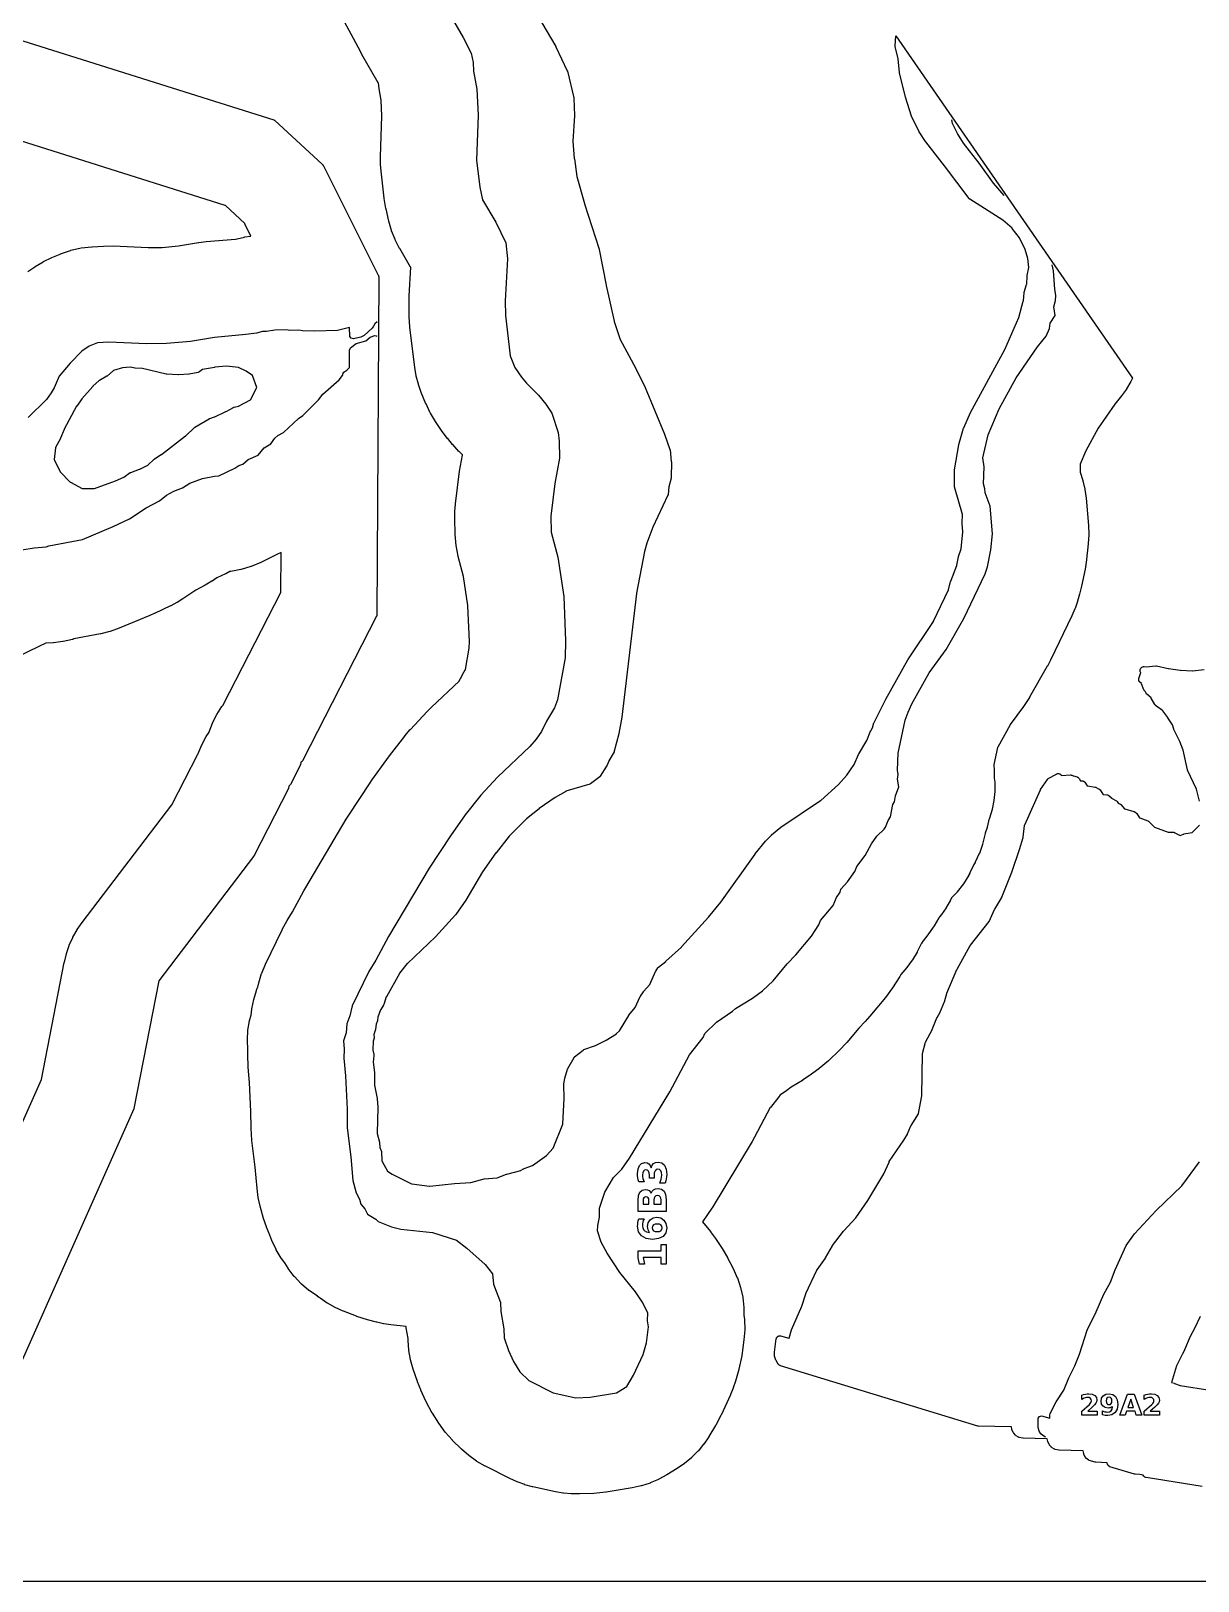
# Model space of a CAD drawing. Header units: millimetres. Extents: x 0 to 841, y 0 to 594.
# Drawn here: x 340.5 to 583.2, y 0 to 322.4 of the extents above; entities that cross this region are included whole.
import ezdxf

# ---------------------------------------------------------------- set-up
doc = ezdxf.new("R2010")
doc.units = ezdxf.units.MM
for name, color, linetype in [('CUT', 1, 'Continuous'), ('ENGRAVE', 5, 'Continuous'), ('SHEET_EDGE_DO_NOT_CUT', 8, 'Continuous')]:
    doc.layers.add(name, color=color, linetype=linetype)

msp = doc.modelspace()

# ---------------------------------------------------------------- linework, layer by layer
at = {"layer": 'CUT'}
for points in [[(435.71, 342.86), (449.68, 319.2), (449.7, 319.16), (452.07, 314.17), (452.09, 314.12), (452.11, 314.07), (453.43, 308.53), (453.43, 308.48), (453.44, 308.43), (453.57, 304.86), (453.57, 304.81), (453.24, 299.53), (453.24, 299.49), (453.52, 295.89), (453.53, 295.87), (454.06, 292.19), (454.07, 292.16), (455.64, 286.52), (455.64, 286.51), (458.66, 277.05), (458.68, 276.99), (460.12, 269.53), (460.12, 269.52), (461.81, 262.06), (461.82, 262.04), (462.96, 258.45), (462.96, 258.44), (462.97, 258.43), (466.32, 252.24), (466.33, 252.23), (468.26, 248.31), (468.27, 248.28), (472.29, 238.59), (472.3, 238.56), (473.41, 235.41), (473.42, 235.36), (473.43, 235.3), (473.7, 232.89), (473.71, 232.84), (473.69, 229.53), (473.69, 229.48), (473.68, 229.44), (473.67, 229.4), (473.2, 227.62), (473.2, 227.61), (473.2, 227.6), (473.04, 226.02), (473.03, 225.96), (473.02, 225.91), (473, 225.85), (469.88, 219.22), (469.87, 219.21), (468.62, 215.9), (468.61, 215.87), (468.15, 214.15), (468.15, 214.13), (466.48, 205.47), (466.48, 205.45), (463.39, 179.72), (463.39, 179.7), (462.8, 176.29), (462.79, 176.25), (461.84, 172.62), (461.83, 172.58), (461.81, 172.54), (461.79, 172.5), (460.71, 170.6), (460.7, 170.57), (460.3, 169.56), (460.28, 169.51), (460.25, 169.47), (458.92, 167.41), (458.89, 167.37), (458.86, 167.34), (458.83, 167.31), (458.8, 167.28), (456.92, 165.86), (456.88, 165.84), (456.84, 165.81), (456.8, 165.79), (456.76, 165.78), (451.77, 164.27), (451.75, 164.26), (451.74, 164.26), (449.57, 163.02), (449.55, 163.01), (446.21, 160.67), (446.19, 160.66), (443.55, 158.53), (443.53, 158.51), (439.96, 154.93), (439.94, 154.91), (437.24, 151.51), (437.23, 151.5), (434.46, 147.55), (434.45, 147.53), (430.96, 141.66), (430.94, 141.63), (428.88, 138.65), (428.84, 138.6), (424.68, 134.03), (424.65, 134.01), (418.81, 128.46), (418.79, 128.43), (417.15, 126.41), (417.14, 126.4), (417.14, 126.39), (414.43, 121.54), (414.43, 121.53), (414.42, 121.52), (413.88, 119.9), (413.86, 119.84), (413.83, 119.79), (413.25, 118.86), (413.25, 118.85), (413.24, 118.84), (412.64, 117.28), (412.64, 117.27), (412.64, 117.26), (412.6, 116.61), (412.6, 116.56), (412.59, 116.52), (412.57, 116.47), (412.55, 116.42), (412.28, 115.86), (412.28, 115.85), (412.28, 115.84), (412.19, 114.81), (412.18, 114.76), (412.17, 114.7), (411.82, 113.66), (411.82, 113.65), (411.82, 113.63), (411.88, 113.14), (411.88, 113.09), (411.88, 113.04), (411.87, 113), (411.86, 112.95), (411.69, 112.33), (411.68, 112.32), (411.68, 112.3), (411.6, 110.49), (411.6, 110.48), (411.6, 110.46), (411.84, 109.51), (411.85, 109.46), (411.85, 109.42), (411.85, 109.37), (411.85, 109.33), (411.68, 107.94), (411.68, 107.93), (411.68, 107.92), (411.94, 105.8), (411.95, 105.73), (411.95, 103.16), (411.95, 103.14), (411.95, 103.13), (412.54, 100.35), (412.55, 100.27), (412.67, 98.55), (412.67, 98.5), (412.55, 93.13), (412.55, 93.12), (412.55, 93.11), (412.98, 91.29), (412.99, 91.25), (412.99, 91.2), (413.05, 90.19), (413.05, 90.18), (413.05, 90.17), (413.39, 89.37), (413.41, 89.33), (413.42, 89.28), (413.43, 89.24), (413.44, 89.19), (413.48, 87.45), (413.48, 87.44), (413.48, 87.43), (414.68, 85.25), (414.69, 85.24), (414.7, 85.23), (415.63, 84.63), (415.65, 84.62), (419.69, 82.64), (419.71, 82.63), (419.72, 82.63), (423.43, 82.12), (423.44, 82.12), (423.45, 82.12), (428.58, 82.71), (428.61, 82.71), (432, 82.91), (432.01, 82.92), (432.02, 82.92), (434.75, 83.66), (434.8, 83.67), (434.85, 83.67), (437.42, 83.86), (437.43, 83.86), (437.45, 83.87), (439.41, 84.63), (439.46, 84.65), (442.42, 85.42), (442.43, 85.42), (442.44, 85.43), (442.97, 85.74), (443.01, 85.76), (443.06, 85.78), (444.81, 86.4), (444.82, 86.4), (444.83, 86.41), (447.72, 88.49), (447.73, 88.5), (447.74, 88.51), (449.14, 90.03), (449.14, 90.04), (449.15, 90.05), (451.13, 95.05), (451.14, 95.07), (451.14, 95.08), (451.41, 100.38), (451.41, 100.4), (451.33, 103.29), (451.33, 103.34), (451.33, 103.39), (451.53, 104.55), (451.55, 104.62), (452.13, 106.49), (452.15, 106.54), (452.17, 106.58), (453.46, 108.89), (453.48, 108.93), (453.51, 108.97), (453.55, 109.01), (453.58, 109.04), (455.37, 110.46), (455.41, 110.49), (455.46, 110.51), (455.51, 110.53), (457.91, 111.41), (457.93, 111.42), (460.15, 112.49), (460.17, 112.5), (462.27, 113.85), (462.28, 113.86), (462.29, 113.87), (462.91, 114.46), (462.92, 114.47), (462.92, 114.47), (464.85, 117.64), (464.89, 117.69), (466.18, 119.27), (466.18, 119.27), (466.19, 119.28), (467.23, 121.57), (467.25, 121.6), (467.27, 121.63), (467.89, 122.57), (467.93, 122.62), (469.21, 124.1), (469.22, 124.11), (469.22, 124.12), (470.42, 126.78), (470.44, 126.81), (470.46, 126.85), (470.92, 127.55), (470.95, 127.6), (470.98, 127.64), (471.02, 127.67), (472.56, 128.9), (472.58, 128.91), (475.8, 131.87), (475.82, 131.89), (481.44, 138.06), (481.45, 138.07), (483.99, 141.19), (484, 141.2), (491.11, 151.22), (491.13, 151.25), (493.27, 153.87), (493.3, 153.9), (494.52, 155.18), (494.56, 155.22), (496.45, 156.79), (496.49, 156.82), (504.75, 162.36), (504.78, 162.38), (508.46, 165.71), (508.48, 165.72), (510.21, 167.62), (510.22, 167.62), (510.22, 167.63), (511.7, 169.86), (511.7, 169.87), (511.71, 169.88), (512.63, 171.91), (512.66, 171.95), (514.35, 174.82), (514.35, 174.83), (514.35, 174.84), (515.12, 176.78), (515.14, 176.82), (515.17, 176.87), (515.55, 177.47), (515.56, 177.48), (515.56, 177.49), (515.85, 178.52), (515.87, 178.56), (515.89, 178.61), (518.3, 183.44), (518.31, 183.47), (522.9, 191.59), (522.92, 191.62), (528.22, 199.61), (528.24, 199.64), (531.37, 206.18), (531.37, 206.19), (531.37, 206.2), (531.8, 207.95), (531.82, 208.01), (533.1, 211.27), (533.11, 211.28), (533.11, 211.29), (533.45, 213.04), (533.46, 213.1), (533.99, 214.7), (534, 214.71), (534, 214.73), (534.36, 218.23), (534.36, 218.24), (534.36, 218.25), (534.19, 219.98), (534.19, 220.05), (534.26, 221.84), (534.26, 221.85), (534.26, 221.87), (532.59, 227.58), (532.58, 227.63), (532.58, 227.67), (532.57, 227.72), (532.62, 231.1), (532.63, 231.14), (532.63, 231.18), (533.5, 236.38), (533.51, 236.44), (534.5, 239.8), (534.52, 239.86), (535.92, 243.06), (535.94, 243.1), (543.09, 256.15), (543.1, 256.17), (546, 262.82), (546, 262.82), (546, 262.83), (546.91, 266.26), (546.92, 266.27), (546.92, 266.28), (547.09, 267.98), (547.1, 268.03), (547.11, 268.08), (547.61, 269.72), (547.61, 269.73), (547.62, 269.74), (547.69, 271.47), (547.69, 271.51), (547.7, 271.56), (548.08, 273.25), (548.08, 273.26), (548.08, 273.27), (547.83, 275.09), (547.83, 275.12), (547.33, 276.96), (547.33, 276.97), (547.33, 276.98), (546.1, 279.4), (546.09, 279.41), (546.09, 279.42), (544.6, 281.38), (544.6, 281.39), (544.59, 281.4), (542.64, 283.09), (542.63, 283.1), (542.63, 283.11), (535.76, 287.45), (535.72, 287.47), (535.68, 287.5), (535.65, 287.54), (535.62, 287.57), (530.54, 294.41), (530.54, 294.41), (526.61, 299.39), (526.58, 299.43), (525.25, 301.49), (525.22, 301.54), (523.69, 304.67), (523.67, 304.7), (523.66, 304.74), (522.43, 308.65), (522.43, 308.68), (521.17, 313.75), (521.16, 313.82), (520.88, 316.67), (520.87, 316.7), (520.26, 319.17), (520.25, 319.22), (520.25, 319.27), (520.25, 319.32), (520.37, 321.45), (569.62, 250.2), (569.3, 249.53), (569.28, 249.49), (568.39, 248), (568.37, 247.96), (567.35, 246.55), (567.33, 246.53), (565.97, 244.8), (565.96, 244.79), (562.5, 239.81), (562.49, 239.79), (559.93, 235.09), (559.92, 235.07), (558.74, 232.33), (558.73, 232.32), (558.73, 232.3), (558.75, 231.24), (558.75, 231.22), (558.73, 230.66), (558.73, 230.65), (558.73, 230.64), (559.3, 228.92), (559.31, 228.87), (559.71, 227.12), (559.72, 227.08), (559.96, 225.28), (559.96, 225.26), (560.45, 219.56), (560.45, 219.54), (560.52, 217.69), (560.52, 217.64), (560.42, 215.8), (560.42, 215.77), (560.08, 212.49), (560.08, 212.46), (559.77, 210.51), (559.77, 210.48), (559.05, 206.96), (559.04, 206.94), (558.63, 205.31), (558.62, 205.28), (558.18, 203.8), (558.18, 203.78), (557.67, 202.29), (557.65, 202.25), (557.03, 200.81), (557.02, 200.79), (552.57, 191.55), (552.56, 191.54), (551.92, 190.31), (551.91, 190.29), (548.22, 183.83), (548.2, 183.81), (546.98, 181.93), (546.97, 181.91), (544.2, 178.14), (544.19, 178.11), (541.61, 173.46), (541.6, 173.45), (541.57, 173.38), (541.56, 173.37), (541.56, 173.36), (540.8, 169.84), (540.8, 169.83), (540.8, 169.82), (540.79, 169.63), (540.79, 169.6), (540.87, 168.87), (540.87, 168.82), (540.88, 167.05), (540.88, 167.03), (540.96, 166.18), (540.97, 166.14), (540.96, 164.28), (540.96, 164.24), (540.78, 162.39), (540.78, 162.35), (540.43, 160.53), (540.42, 160.48), (539.89, 158.69), (539.88, 158.67), (539.69, 158.12), (539.68, 158.09), (539.4, 156.82), (539.38, 156.77), (538.98, 155.54), (538.97, 155.51), (538.92, 155.23), (538.91, 155.21), (538.45, 153.27), (538.43, 153.22), (537.78, 151.36), (537.76, 151.31), (536.92, 149.53), (536.89, 149.48), (536.65, 149.08), (536.64, 149.06), (535.82, 147.29), (535.8, 147.27), (535.59, 146.87), (535.57, 146.84), (534.47, 145.05), (534.44, 145), (533.17, 143.35), (533.13, 143.31), (532.09, 142.23), (532.09, 142.22), (532.08, 142.21), (531.72, 141.53), (531.71, 141.51), (530.87, 140.07), (530.84, 140.03), (529.88, 138.67), (529.87, 138.65), (529.46, 138.13), (529.45, 138.12), (529.45, 138.11), (529.38, 137.97), (529.36, 137.93), (528.35, 136.3), (528.34, 136.28), (526.87, 134.14), (526.85, 134.11), (525.81, 132.79), (525.81, 132.78), (525.8, 132.77), (525.71, 132.57), (525.7, 132.55), (524.87, 130.85), (524.84, 130.8), (523.85, 129.2), (523.82, 129.16), (522.68, 127.65), (522.66, 127.63), (521.45, 126.19), (521.44, 126.18), (521.44, 126.17), (521.22, 125.78), (521.21, 125.75), (519.7, 123.39), (519.68, 123.37), (518.24, 121.38), (518.22, 121.36), (515.01, 117.49), (515, 117.47), (514.02, 116.37), (514.01, 116.36), (512.7, 115), (512.69, 114.99), (510.18, 112), (510.16, 111.98), (508.63, 110.35), (508.61, 110.33), (506.43, 108.26), (506.4, 108.23), (504.43, 106.59), (504.41, 106.57), (502.37, 105.09), (502.36, 105.08), (500.98, 104.16), (500.96, 104.15), (498.62, 102.73), (498.6, 102.71), (497.72, 102.02), (497.69, 102), (496.28, 101.03), (496.27, 101.02), (496.27, 101.02), (496.07, 100.74), (496.06, 100.72), (494.3, 98.49), (494.3, 98.48), (494.29, 98.47), (491.02, 92.35), (491.01, 92.34), (490.51, 91.46), (490.51, 91.45), (482.17, 77.61), (482.15, 77.59), (481.26, 76.24), (481.25, 76.23), (480.18, 74.74), (480.17, 74.73), (480.18, 74.72), (481.84, 72.67), (481.85, 72.65), (482.87, 71.26), (482.88, 71.25), (484.25, 69.19), (484.27, 69.17), (485.39, 67.27), (485.4, 67.25), (486.56, 65.02), (486.57, 64.99), (487.43, 63.1), (487.45, 63.05), (488.1, 61.08), (488.12, 61.03), (488.55, 59.01), (488.56, 58.96), (488.78, 56.9), (488.79, 56.85), (488.79, 55.35), (488.79, 55.32), (488.91, 54.41), (488.91, 54.36), (488.96, 52.3), (488.96, 52.25), (488.79, 50.18), (488.79, 50.16), (488.35, 46.89), (488.34, 46.85), (487.76, 44.05), (487.75, 44.02), (487.05, 41.6), (487.05, 41.58), (486.59, 40.18), (486.58, 40.14), (486.01, 38.78), (486.01, 38.76), (484.04, 34.47), (484.03, 34.45), (482.93, 32.39), (482.92, 32.36), (481.5, 30.03), (481.49, 30.01), (480.45, 28.48), (480.42, 28.44), (479.25, 27.02), (479.22, 26.98), (477.92, 25.68), (477.89, 25.65), (476.47, 24.47), (476.43, 24.45), (474.91, 23.4), (474.89, 23.39), (472.77, 22.09), (472.75, 22.08), (471.09, 21.16), (471.05, 21.14), (469.31, 20.4), (469.27, 20.38), (467.47, 19.81), (467.42, 19.79), (465.57, 19.39), (465.54, 19.39), (460.14, 18.49), (460.11, 18.49), (457.59, 18.23), (457.56, 18.23), (454.6, 18.13), (454.58, 18.13), (452.93, 18.13), (452.89, 18.14), (451.27, 18.28), (451.22, 18.29), (449.61, 18.57), (449.59, 18.57), (444.87, 19.6), (444.85, 19.61), (443.24, 20.03), (443.2, 20.04), (441.65, 20.6), (441.61, 20.61), (440.1, 21.3), (440.08, 21.31), (435.03, 23.87), (435, 23.88), (433.26, 24.88), (433.21, 24.91), (431.59, 26.08), (431.55, 26.11), (430.04, 27.45), (430.02, 27.47), (428.21, 29.25), (428.19, 29.27), (426.68, 30.93), (426.65, 30.97), (425.34, 32.8), (425.32, 32.82), (424, 34.91), (423.98, 34.94), (422.65, 37.41), (422.64, 37.44), (421.61, 39.72), (421.6, 39.74), (420.93, 41.45), (420.92, 41.47), (420.03, 44.08), (420.02, 44.1), (419.47, 46), (419.46, 46.05), (419.11, 47.98), (419.11, 48.03), (418.95, 50), (418.95, 50.03), (418.94, 50.45), (418.93, 50.48), (418.56, 52.69), (418.55, 52.72), (418.53, 52.95), (418.53, 52.96), (418.52, 52.97), (415.34, 53.3), (415.33, 53.3), (413.88, 53.51), (413.85, 53.52), (412.43, 53.83), (412.41, 53.84), (410.52, 54.33), (410.49, 54.33), (408.28, 55.05), (408.25, 55.06), (405.49, 56.14), (405.47, 56.15), (403.8, 56.89), (403.76, 56.91), (402.17, 57.8), (402.14, 57.82), (400.64, 58.85), (400.61, 58.88), (400.48, 58.99), (400.47, 58.99), (400.46, 59), (400.11, 59.21), (400.09, 59.23), (398.37, 60.41), (398.33, 60.44), (396.76, 61.78), (396.72, 61.82), (395.3, 63.32), (395.26, 63.37), (394.01, 65.01), (393.98, 65.06), (393.3, 66.18), (393.28, 66.2), (392.6, 67.11), (392.57, 67.15), (391.51, 68.9), (391.49, 68.95), (390.62, 70.8), (390.6, 70.84), (390.22, 71.94), (390.21, 71.95), (389.49, 73.62), (389.47, 73.66), (388.9, 75.41), (388.89, 75.44), (388.2, 77.97), (388.19, 77.99), (387.79, 79.77), (387.78, 79.81), (387.55, 81.62), (387.54, 81.64), (387.17, 86.11), (387.17, 86.12), (386.45, 91.64), (386.44, 91.67), (386.28, 94.21), (386.28, 94.24), (386.27, 97.68), (386.27, 97.69), (385.98, 103.68), (385.98, 103.7), (385.69, 106.88), (385.69, 106.92), (385.62, 109.61), (385.62, 109.65), (385.64, 110.13), (385.64, 110.16), (385.61, 110.53), (385.61, 110.55), (385.53, 112.52), (385.53, 112.58), (385.65, 114.53), (385.65, 114.58), (385.97, 116.52), (385.98, 116.57), (386.28, 117.7), (386.29, 117.71), (386.29, 117.72), (386.42, 118.97), (386.43, 119.02), (386.83, 120.94), (386.84, 120.99), (387.44, 122.87), (387.45, 122.89), (387.66, 123.47), (387.67, 123.5), (387.9, 124.41), (387.9, 124.44), (388.49, 126.39), (388.51, 126.44), (389.3, 128.33), (389.31, 128.35), (392.74, 135.47), (392.76, 135.5), (393.79, 137.38), (393.81, 137.4), (394.92, 139.18), (394.93, 139.2), (397.27, 143.55), (397.28, 143.56), (397.68, 144.28), (397.69, 144.29), (406.1, 158.46), (406.1, 158.47), (406.62, 159.29), (406.62, 159.3), (411.08, 166.04), (411.09, 166.05), (411.44, 166.56), (411.44, 166.57), (414.52, 170.91), (414.52, 170.92), (415.05, 171.62), (415.05, 171.63), (418.27, 175.76), (418.28, 175.78), (419.41, 177.12), (419.43, 177.13), (422.9, 180.86), (422.91, 180.88), (423.82, 181.79), (423.83, 181.8), (429.57, 187.21), (429.58, 187.22), (429.59, 187.23), (429.82, 187.71), (429.83, 187.73), (430.54, 189.04), (430.55, 189.06), (430.85, 189.56), (430.86, 189.57), (430.86, 189.58), (431.67, 194.07), (431.67, 194.08), (431.67, 194.09), (431.71, 195.4), (431.71, 195.42), (431.39, 202.88), (431.39, 202.91), (430.47, 208.95), (430.47, 208.97), (429.38, 213.14), (429.37, 213.17), (428.93, 215.38), (428.92, 215.43), (428.73, 217.68), (428.73, 217.71), (428.65, 221.02), (428.65, 221.04), (428.67, 222.52), (428.67, 222.56), (428.8, 224.04), (428.8, 224.06), (429.66, 230.84), (429.66, 230.85), (429.84, 231.98), (429.84, 231.99), (430.26, 234.23), (430.26, 234.25), (430.25, 234.26), (429.54, 234.96), (429.52, 234.98), (428.23, 236.39), (428.21, 236.41), (427.19, 237.64), (427.17, 237.66), (426.07, 239.12), (426.06, 239.14), (424.67, 241.17), (424.66, 241.19), (423.58, 242.95), (423.56, 243), (422.68, 244.86), (422.67, 244.89), (421.7, 247.23), (421.7, 247.25), (421.1, 248.91), (421.09, 248.95), (420.65, 250.64), (420.64, 250.68), (420.35, 252.42), (420.35, 252.44), (419.33, 260.85), (419.32, 260.87), (419.18, 262.98), (419.18, 263.01), (419.14, 265.99), (419.14, 266), (419.17, 267.34), (419.17, 267.36), (419.49, 273.3), (419.49, 273.31), (419.48, 273.32), (417.21, 277.19), (417.19, 277.21), (416.27, 278.99), (416.25, 279.04), (415.52, 280.89), (415.5, 280.93), (414.95, 282.86), (414.95, 282.89), (414.36, 285.46), (414.35, 285.49), (413.99, 287.61), (413.98, 287.64), (413.33, 293.26), (413.33, 293.28), (413.21, 294.76), (413.21, 294.79), (413.21, 296.27), (413.21, 296.29), (413.5, 304.77), (413.5, 304.79), (413.35, 308), (413.35, 308.03), (412.91, 310.4), (412.91, 310.43), (412.76, 311.65), (412.76, 311.67), (412.75, 311.68), (409.36, 317.55), (409.36, 317.56), (409.04, 318.14), (409.03, 318.15), (404.75, 326.17)], [(333.7, 321.97), (390.99, 303.98), (391.03, 303.97), (391.07, 303.95), (391.11, 303.92), (391.14, 303.9), (391.18, 303.87), (401.15, 294.64), (401.18, 294.61), (401.21, 294.57), (401.24, 294.54), (401.26, 294.5), (412.74, 271.63), (412.76, 271.59), (412.77, 271.54), (412.82, 271.39), (412.83, 271.34), (412.84, 271.29), (412.84, 271.25), (412.46, 200.92), (412.46, 200.87), (412.46, 200.82), (412.44, 200.78), (412.43, 200.73), (412.41, 200.69), (397.06, 170.72), (397.03, 170.67), (397, 170.63), (396.91, 170.51), (396.87, 170.48), (396.84, 170.44), (396.8, 170.42), (396.77, 170.39), (396.63, 170.31), (396.62, 170.31), (396.62, 170.3), (396.54, 169.78), (396.53, 169.72), (396.52, 169.67), (396.49, 169.62), (394.46, 165.67), (394.44, 165.63), (394.41, 165.59), (394.38, 165.55), (394.16, 165.31), (394.15, 165.3), (394.15, 165.29), (394.08, 164.96), (394.07, 164.92), (394.05, 164.87), (394.04, 164.83), (386.83, 150.8), (386.81, 150.76), (386.78, 150.72), (367.08, 124.88), (367.08, 124.87), (367.07, 124.86), (361.9, 98.32), (361.89, 98.26), (361.87, 98.21), (324.74, 14.71)], [(339.89, 272.42), (341.34, 273.4), (341.36, 273.42), (343.03, 274.43), (343.08, 274.46), (344.84, 275.3), (344.86, 275.31), (346.6, 276.04), (346.63, 276.05), (348.72, 276.79), (348.78, 276.81), (350.93, 277.31), (350.98, 277.32), (353.19, 277.57), (353.22, 277.57), (355.58, 277.71), (355.6, 277.71), (357.6, 277.72), (357.62, 277.72), (364.87, 277.4), (364.89, 277.4), (367.76, 277.43), (367.78, 277.43), (371.2, 277.72), (371.22, 277.72), (375.38, 278.42), (375.4, 278.43), (376.93, 278.62), (376.95, 278.62), (383.02, 279.16), (383.03, 279.16), (383.34, 279.2), (383.37, 279.21), (384.9, 279.58), (384.95, 279.59), (386.26, 279.78), (386.27, 279.78), (386.27, 279.79), (384.99, 282.34), (384.98, 282.35), (384.97, 282.36), (380.94, 286.13), (380.93, 286.13), (380.92, 286.14), (327.7, 302.9)], [(306.46, 22.83), (342.69, 104.3), (342.7, 104.31), (342.7, 104.33), (347.44, 128.69), (347.45, 128.71), (347.87, 130.46), (347.89, 130.5), (348.47, 132.19), (348.48, 132.24), (349.21, 133.87), (349.24, 133.91), (350.11, 135.47), (350.14, 135.51), (351.16, 136.99), (351.18, 137.01), (369.82, 161.47), (369.83, 161.47), (369.83, 161.48), (375.23, 171.99), (375.23, 172), (375.24, 172.01), (375.26, 172.1), (375.28, 172.15), (376.02, 173.92), (376.04, 173.96), (376.95, 175.65), (376.97, 175.69), (377.55, 176.55), (377.55, 176.56), (377.56, 176.58), (377.56, 176.6), (377.58, 176.65), (378.28, 178.46), (378.3, 178.5), (379.18, 180.24), (379.2, 180.28), (380.24, 181.92), (380.27, 181.96), (380.48, 182.22), (380.48, 182.23), (380.49, 182.24), (392.49, 205.62), (392.5, 205.63), (392.5, 205.65), (392.54, 213.97), (392.54, 213.98), (392.53, 213.97), (391.68, 213.52), (391.67, 213.51), (388.34, 211.89), (388.31, 211.88), (386.32, 211.05), (386.27, 211.03), (384.21, 210.42), (384.16, 210.41), (382.05, 210.03), (381.99, 210.02), (381.9, 210.01), (381.89, 210.01), (381.88, 210.01), (381.02, 209.52), (380.97, 209.49), (379.17, 208.71), (379.16, 208.71), (379.15, 208.7), (378.19, 208.02), (378.16, 207.99), (376.75, 207.15), (376.73, 207.14), (374.8, 206.1), (374.78, 206.09), (372.13, 204.32), (372.12, 204.31), (370.89, 203.55), (370.85, 203.53), (369.57, 202.86), (369.56, 202.86), (366.17, 201.25), (366.16, 201.25), (365.26, 200.85), (365.25, 200.85), (358.87, 198.21), (358.84, 198.2), (356.98, 197.53), (356.93, 197.52), (355.02, 197.05), (354.99, 197.04), (349.4, 195.96), (349.37, 195.95), (349.19, 195.89), (349.14, 195.88), (347.2, 195.43), (347.15, 195.42), (345.17, 195.18), (345.14, 195.17), (343.62, 195.06), (343.61, 195.06), (343.6, 195.06), (342.16, 194.41), (342.15, 194.41), (332.4, 189.71)], [(583.59, 162.24), (582.94, 164.69), (582.94, 164.71), (582.93, 164.72), (581.08, 168.65), (581.06, 168.71), (581.04, 168.76), (580.17, 172.8), (580.16, 172.84), (579.5, 174.61), (579.49, 174.63), (578.23, 177.1), (578.21, 177.14), (578.19, 177.18), (577.93, 178.07), (577.93, 178.08), (577.92, 178.09), (576.96, 179.59), (576.95, 179.6), (575.91, 181.04), (575.9, 181.05), (575.89, 181.06), (574.44, 182.15), (574.4, 182.19), (574.36, 182.23), (574.33, 182.27), (574.3, 182.31), (573.54, 183.67), (573.53, 183.68), (573.52, 183.69), (572.59, 184.48), (572.56, 184.51), (572.52, 184.55), (572.49, 184.59), (572.47, 184.63), (572.45, 184.67), (572.33, 184.96), (572.32, 184.98), (572.32, 184.99), (572.08, 185.26), (572.05, 185.29), (572.03, 185.33), (572, 185.37), (571.99, 185.41), (571.52, 186.66), (571.51, 186.67), (571.51, 186.67), (571.11, 187.04), (571.08, 187.07), (571.04, 187.11), (571.02, 187.15), (570.99, 187.2), (570.98, 187.25), (570.96, 187.29), (570.95, 187.34), (570.93, 187.55), (570.92, 187.6), (570.93, 187.65), (570.93, 187.71), (570.95, 187.76), (571.33, 188.98), (571.33, 188.99), (571.33, 189), (571.25, 189.16), (571.23, 189.2), (571.22, 189.25), (571.21, 189.29), (571.21, 189.34), (571.2, 189.38), (571.21, 189.5), (571.21, 189.54), (571.22, 189.59), (571.23, 189.63), (571.24, 189.68), (571.26, 189.72), (571.29, 189.76), (571.37, 189.89), (571.4, 189.93), (571.43, 189.97), (571.47, 190), (571.5, 190.03), (571.54, 190.05), (571.58, 190.08), (571.78, 190.17), (571.83, 190.19), (571.87, 190.2), (571.92, 190.21), (571.97, 190.21), (572.02, 190.21), (572.07, 190.21), (572.48, 190.15), (572.49, 190.15), (572.5, 190.15), (574.46, 190.41), (574.51, 190.41), (574.55, 190.41), (574.6, 190.41), (574.64, 190.4), (577.06, 189.85), (577.08, 189.85), (579.56, 189.49), (579.58, 189.48), (582.04, 189.31), (582.05, 189.31), (582.07, 189.32), (584.53, 189.6)], [(584.12, 19.68), (572.49, 21.52), (572.45, 21.53), (572.41, 21.55), (572.37, 21.56), (572.2, 21.63), (572.15, 21.66), (572.11, 21.68), (572.07, 21.72), (572.03, 21.75), (572, 21.79), (571.85, 21.99), (571.85, 22), (571.83, 22), (571.17, 22.15), (571.16, 22.15), (571.15, 22.15), (570.17, 22.19), (570.13, 22.19), (570.09, 22.2), (570.04, 22.21), (564.93, 23.78), (564.88, 23.8), (564.84, 23.82), (564.79, 23.85), (564.75, 23.88), (564.61, 24), (564.57, 24.03), (564.54, 24.07), (564.51, 24.12), (564.48, 24.16), (564.46, 24.21), (564.45, 24.26), (564.37, 24.59), (564.36, 24.6), (564.35, 24.6), (562, 24.7), (561.96, 24.7), (561.92, 24.71), (561.88, 24.72), (560.61, 25.1), (560.57, 25.12), (560.53, 25.14), (560.49, 25.16), (560.45, 25.18), (560.15, 25.41), (560.12, 25.44), (560.09, 25.47), (560.06, 25.5), (559.8, 25.83), (559.77, 25.88), (559.74, 25.93), (559.52, 26.4), (559.5, 26.44), (559.49, 26.48), (559.48, 26.53), (559.39, 27.07), (559.38, 27.08), (559.37, 27.09), (554.38, 27.21), (554.33, 27.21), (554.28, 27.22), (553.53, 27.38), (553.47, 27.4), (553.42, 27.42), (553.37, 27.44), (552.89, 27.73), (552.85, 27.76), (552.81, 27.79), (552.78, 27.83), (552.39, 28.25), (552.36, 28.29), (552.33, 28.33), (552.31, 28.37), (552.06, 28.89), (552.04, 28.93), (552.02, 28.98), (552.01, 29.02), (551.91, 29.59), (551.91, 29.6), (551.9, 29.6), (546.91, 29.71), (546.86, 29.71), (546.81, 29.72), (546.05, 29.88), (546, 29.89), (545.95, 29.91), (545.9, 29.94), (545.41, 30.23), (545.37, 30.26), (545.33, 30.29), (545.3, 30.32), (544.91, 30.75), (544.88, 30.79), (544.85, 30.83), (544.83, 30.87), (544.57, 31.39), (544.56, 31.43), (544.54, 31.48), (544.53, 31.52), (544.43, 32.08), (544.43, 32.09), (544.42, 32.09), (537.59, 32.18), (537.54, 32.18), (537.49, 32.19), (537.45, 32.2), (496.38, 44.79), (496.33, 44.8), (496.29, 44.82), (496.25, 44.85), (496.21, 44.87), (496.05, 45), (496.02, 45.03), (495.99, 45.06), (495.96, 45.1), (495.93, 45.13), (495.49, 45.86), (495.47, 45.91), (495.45, 45.95), (495.16, 46.77), (495.14, 46.82), (495.13, 46.88), (495.13, 46.93), (495.13, 47.51), (495.13, 47.54), (495.13, 47.58), (495.54, 50.4), (495.55, 50.45), (495.57, 50.5), (495.59, 50.54), (495.61, 50.59), (495.64, 50.63), (495.77, 50.8), (495.8, 50.84), (495.84, 50.88), (495.88, 50.91), (495.93, 50.94), (495.97, 50.96), (496.02, 50.98), (496.14, 51.01), (496.19, 51.02), (496.23, 51.03), (496.28, 51.03), (496.33, 51.03), (496.38, 51.03), (496.42, 51.01), (498.16, 50.51), (498.17, 50.51), (498.18, 50.52), (498.18, 50.52), (498.71, 52.22), (498.73, 52.27), (500.84, 57.18), (500.85, 57.2), (501.65, 59.72), (501.67, 59.78), (503.98, 64.66), (504, 64.7), (504.02, 64.74), (505.76, 67.18), (505.77, 67.2), (507.2, 69.72), (507.24, 69.77), (509.52, 72.78), (509.55, 72.82), (512.06, 75.54), (512.08, 75.57), (514.54, 79.13), (514.55, 79.14), (517.88, 84.67), (517.9, 84.7), (519, 87.16), (519.02, 87.2), (519.04, 87.24), (522.06, 91.7), (522.06, 91.71), (522.81, 92.97), (522.83, 93), (523.52, 94.67), (523.54, 94.7), (523.56, 94.74), (525.11, 97.2), (525.11, 97.21), (525.12, 97.22), (525.79, 100.94), (525.79, 100.95), (525.79, 100.96), (525.96, 109.65), (525.96, 109.7), (525.97, 109.76), (526.59, 112.12), (526.61, 112.17), (526.63, 112.23), (527.96, 114.67), (527.98, 114.7), (528.92, 117.16), (528.95, 117.2), (528.97, 117.25), (529.56, 118.16), (529.56, 118.17), (529.57, 118.18), (530.58, 120.71), (530.59, 120.73), (530.99, 122.22), (531.01, 122.29), (533.12, 127.22), (533.14, 127.26), (535.88, 132.17), (535.9, 132.2), (535.92, 132.24), (539.79, 137.2), (539.8, 137.21), (539.81, 137.22), (540.95, 139.72), (540.98, 139.76), (542.43, 142.2), (542.44, 142.21), (542.44, 142.22), (544.55, 147.44), (544.55, 147.45), (546.12, 152.2), (546.12, 152.2), (546.85, 154.7), (546.86, 154.71), (546.86, 154.72), (547.16, 157.17), (547.17, 157.21), (547.18, 157.26), (547.2, 157.31), (550.48, 164.61), (550.5, 164.64), (550.52, 164.68), (551.93, 166.76), (551.96, 166.79), (551.99, 166.83), (552.02, 166.86), (552.06, 166.89), (552.1, 166.91), (553.79, 167.87), (553.84, 167.9), (553.89, 167.92), (554, 167.95), (554.05, 167.96), (554.1, 167.97), (554.15, 167.97), (554.2, 167.97), (554.25, 167.96), (554.4, 167.93), (554.45, 167.91), (554.5, 167.89), (554.55, 167.87), (554.59, 167.84), (554.63, 167.81), (554.67, 167.77), (554.87, 167.54), (554.88, 167.53), (554.89, 167.53), (556.72, 167.68), (556.77, 167.68), (556.83, 167.67), (556.88, 167.66), (556.93, 167.65), (556.98, 167.63), (557.3, 167.47), (557.31, 167.47), (557.33, 167.46), (558.1, 167.26), (558.15, 167.24), (558.2, 167.22), (558.25, 167.19), (558.29, 167.16), (558.42, 167.05), (558.46, 167.02), (558.5, 166.97), (558.53, 166.93), (558.81, 166.48), (558.81, 166.47), (558.83, 166.47), (559.19, 166.45), (559.24, 166.44), (559.3, 166.43), (559.34, 166.42), (559.39, 166.4), (559.51, 166.34), (559.55, 166.32), (559.6, 166.29), (559.63, 166.25), (559.67, 166.21), (559.7, 166.17), (560.23, 165.4), (560.24, 165.39), (560.25, 165.39), (561.89, 165.15), (561.93, 165.15), (561.98, 165.13), (562.02, 165.12), (562.06, 165.1), (562.58, 164.82), (562.63, 164.79), (562.67, 164.76), (562.78, 164.66), (562.81, 164.63), (562.84, 164.6), (562.87, 164.56), (563.48, 163.65), (563.49, 163.64), (563.5, 163.64), (564.31, 163.55), (564.35, 163.54), (564.39, 163.53), (564.44, 163.52), (564.55, 163.47), (564.59, 163.45), (564.62, 163.43), (564.66, 163.41), (564.69, 163.38), (565.23, 162.9), (565.24, 162.89), (565.25, 162.88), (566.27, 162.29), (566.31, 162.27), (566.35, 162.24), (566.38, 162.21), (566.41, 162.17), (566.44, 162.13), (566.65, 161.81), (566.65, 161.81), (566.66, 161.8), (567.06, 161.63), (567.11, 161.61), (567.15, 161.58), (567.19, 161.54), (567.23, 161.5), (567.99, 160.66), (568, 160.65), (568.01, 160.65), (569.92, 160.09), (569.97, 160.07), (570.02, 160.05), (570.07, 160.02), (570.11, 159.99), (570.43, 159.72), (570.47, 159.67), (570.51, 159.63), (571.11, 158.78), (571.12, 158.77), (571.13, 158.77), (572.82, 158.1), (572.87, 158.08), (572.91, 158.05), (572.95, 158.03), (572.99, 157.99), (574.17, 156.84), (574.18, 156.84), (574.2, 156.83), (577.04, 155.79), (577.05, 155.78), (577.07, 155.78), (578.08, 155.78), (578.13, 155.78), (578.18, 155.77), (578.22, 155.76), (578.27, 155.75), (578.31, 155.73), (579.54, 155.07), (579.55, 155.06), (579.57, 155.07), (580.21, 155.36), (580.25, 155.38), (580.29, 155.39), (580.33, 155.4), (582.04, 155.71), (582.05, 155.71), (582.06, 155.72), (583.54, 157.2)], [(583.69, 55.02), (582.53, 52.53), (582.52, 52.5), (581.62, 50.87), (581.61, 50.84), (580.42, 48.09), (580.41, 48.08), (579.99, 47.16), (579.98, 47.15), (578.81, 44.77), (578.8, 44.76), (578.8, 44.75), (577.73, 41.31), (577.72, 41.3), (577.74, 41.29), (578.35, 41.12), (578.39, 41.11), (579.52, 40.67), (579.53, 40.66), (579.55, 40.66), (585.72, 39.68)]]:
    msp.add_lwpolyline(points, dxfattribs=at)
msp.add_lwpolyline([(361.18, 252.52), (359.58, 252.38), (359.57, 252.38), (359.56, 252.38), (357.67, 251.79), (357.66, 251.79), (357.65, 251.78), (356.36, 250.66), (356.32, 250.63), (356.28, 250.6), (354.74, 249.73), (354.73, 249.72), (354.71, 249.71), (353.41, 248.53), (353.39, 248.51), (351.09, 245.91), (351.07, 245.89), (350.03, 244.41), (350.01, 244.39), (347.41, 239.6), (347.39, 239.57), (346.68, 237.75), (346.66, 237.69), (345.63, 235.77), (345.63, 235.76), (345.63, 235.75), (345.31, 233.27), (345.31, 233.26), (345.32, 233.25), (346.58, 230.77), (346.58, 230.76), (346.59, 230.75), (348.68, 228.6), (348.69, 228.59), (348.7, 228.59), (351.18, 227.27), (351.19, 227.27), (351.2, 227.27), (353.68, 227.3), (353.69, 227.3), (353.7, 227.3), (358.09, 228.83), (358.11, 228.83), (359.83, 229.61), (359.84, 229.61), (359.85, 229.62), (361.17, 230.56), (361.21, 230.58), (361.25, 230.61), (361.29, 230.62), (363.11, 231.29), (363.14, 231.3), (364.8, 232.14), (364.81, 232.14), (364.82, 232.15), (366.16, 233.37), (366.19, 233.4), (366.23, 233.42), (367.62, 234.34), (367.63, 234.35), (372.68, 238.24), (372.69, 238.25), (374.52, 239.96), (374.56, 240), (374.61, 240.03), (377.58, 241.79), (377.63, 241.82), (377.68, 241.84), (378.7, 242.15), (378.73, 242.16), (381.06, 243.25), (381.08, 243.26), (382.61, 244.13), (382.66, 244.16), (382.71, 244.18), (382.76, 244.19), (383.68, 244.37), (383.69, 244.37), (383.7, 244.38), (386.18, 245.7), (386.19, 245.7), (386.2, 245.71), (387.48, 248.25), (387.49, 248.26), (387.49, 248.27), (386.58, 250.75), (386.58, 250.76), (386.57, 250.76), (385.28, 251.67), (385.27, 251.68), (385.27, 251.68), (383.7, 252.46), (383.69, 252.46), (383.68, 252.47), (381.2, 252.7), (381.19, 252.7), (381.18, 252.7), (378.72, 252.48), (378.7, 252.47), (376.2, 252.03), (376.19, 252.03), (376.18, 252.02), (375.63, 251.58), (375.59, 251.55), (375.55, 251.53), (375.51, 251.51), (375.35, 251.44), (375.3, 251.43), (375.26, 251.41), (373.38, 251.05), (373.31, 251.04), (371.18, 250.93), (371.14, 250.93), (368.74, 251.03), (368.69, 251.03), (368.64, 251.04), (363.72, 252.25), (363.71, 252.25), (363.7, 252.25), (362.18, 252.31), (362.14, 252.31), (362.1, 252.32), (361.2, 252.52), (361.19, 252.52), (361.18, 252.52)], close=True, dxfattribs=at)
at = {"layer": 'ENGRAVE'}
for points in [[(426.68, 327.56), (430.43, 321.05), (432.05, 317.8), (432.48, 315.9), (432.57, 314.07), (433.27, 310.32), (433.52, 304.9), (433.2, 295.58), (433.85, 289.93), (434.45, 287.33), (437.18, 282.68), (439.26, 278.36), (439.61, 275.07), (439.14, 266.27), (439.18, 263.27), (440.2, 254.84), (441.17, 252.47), (442.57, 250.42), (443.61, 249.17), (446.1, 246.71), (447.62, 244.82), (448.83, 242.91), (450.17, 238.93), (450.38, 237.13), (450.47, 233.55), (449.5, 228.33), (448.64, 221.54), (448.73, 218.2), (450.08, 213), (451.33, 204.83), (451.72, 195.56), (451.62, 192.01), (450.05, 183.32), (449.4, 181.64), (447.76, 178.86), (446.69, 176.69), (445.6, 175.1), (444.3, 173.61), (437.55, 167.25), (434.06, 163.5), (430.84, 159.35), (427.77, 155.01), (423.3, 148.26), (414.88, 134.08), (412.23, 129.15), (410.77, 126.8), (407.32, 119.66), (406.81, 117.58), (406.18, 115.88), (406.08, 114.04), (405.53, 112.34), (405.68, 110.6), (405.6, 108.74), (405.94, 105.1), (406.27, 98.18), (406.28, 94.25), (407.06, 88.24), (407.47, 83.29), (408.18, 80.74), (408.82, 79.43), (409.13, 78.36), (409.92, 77.43), (410.53, 76.29), (412.23, 75.24), (412.74, 74.78), (415.53, 73.69), (417.45, 73.19), (424.01, 72.49), (429.03, 70.9), (431.18, 69.26), (435.01, 65.85), (436.52, 63.87), (436.68, 61.77), (438.19, 57.95), (438.27, 56.06), (438.89, 52.43), (438.94, 50.57), (439.84, 47.94), (440.88, 45.63), (442.22, 43.52), (444.05, 41.72), (449.13, 39.15), (453.86, 38.11), (456.85, 38.22), (462.28, 39.12), (464.42, 40.43), (465.85, 42.79), (467.82, 47.1), (468.53, 49.54), (468.97, 52.84), (468.73, 54.15), (468.82, 55.8), (467.65, 58.05), (466.26, 60.12), (463, 64.18), (460.39, 68.17), (459.12, 70.46), (458.37, 72.81), (458.39, 73.92), (458.73, 75.71), (458.79, 77.53), (459.88, 80.89), (461.66, 83.94), (463.38, 85.64), (465.03, 87.93), (473.38, 101.78), (477.49, 109.46), (480.33, 113.08), (480.65, 113.87), (483.09, 116.23), (486.41, 118.51), (487.07, 119.11), (490.59, 121.25), (492.64, 122.75), (494.85, 124.84), (497.81, 128.37), (499.61, 130.24), (502.83, 134.13), (504.35, 136.52), (504.76, 137.42), (507.36, 140.51), (508.08, 142.17), (508.79, 143.31), (508.99, 143.9), (510.37, 145.45), (511.86, 147.62), (512.3, 148.62), (514.05, 150.89), (515.37, 153.38), (516.47, 154.95), (517.99, 156.37), (518.22, 156.8), (518.77, 158.19), (519.26, 158.93), (519.75, 161.53), (520.11, 162.1), (520.32, 163.3), (520.99, 165.23), (520.77, 166.78), (520.9, 167.78), (520.77, 168.68), (520.85, 172.19), (522.33, 179.05), (522.95, 180.76), (523.73, 182.47), (527.32, 188.93), (530.84, 193.75), (534.55, 200.23), (539.01, 209.48), (539.45, 210.99), (540.18, 214.53), (540.52, 217.84), (540.03, 223.56), (538.98, 226.33), (538.94, 227.18), (538.65, 228.21), (538.75, 231.79), (538.48, 233.67), (539.59, 238.44), (541.92, 243.85), (545.45, 250.32), (549.89, 256.72), (551.65, 258.94), (552.34, 260.56), (552.47, 261.69), (553.53, 263.28), (553.23, 265.08), (553.58, 266.35), (553.67, 267.43), (553.44, 268.71), (553.18, 272.55), (552.95, 273.78)], [(542.96, 288.24), (540.7, 290.79), (537.74, 294.92), (534.47, 299.12), (533.21, 301.14), (532.2, 303.19), (532.08, 303.98)], [(412.49, 261.93), (412.01, 261.54), (411.78, 261.03), (411.47, 260.61), (409.78, 259.1), (409.13, 258.76), (407.57, 258.37), (407.09, 258.51), (406.81, 258.91), (406.79, 260.74), (404.25, 260.12), (399.45, 259.99), (397, 260.03), (396.19, 260.22), (394.32, 260.16), (393.69, 260.3), (391.22, 260.23), (389.51, 259.94), (388.69, 259.95), (387.39, 259.56), (385.19, 259.28), (378.71, 258.7), (373.72, 257.86), (368.72, 257.43), (364.54, 257.39), (356.73, 257.74), (354.35, 257.6), (352.59, 256.86), (351.11, 255.86), (348.64, 253.33), (346.35, 250.6), (345.33, 248.23), (344.73, 247.15), (343.73, 245.8), (339.93, 242.03)], [(338.62, 214.53), (341.16, 214.94), (343.69, 215.12), (344.22, 215.33), (351.21, 216.68), (357.61, 219.33), (361.01, 220.94), (364.45, 223.24), (367.22, 224.73), (368.67, 225.87), (370.23, 226.72), (372.06, 227.39), (373.57, 228.38), (376.19, 229.37), (378.69, 229.86), (379.58, 229.87), (382.93, 231.5), (383.73, 232.06), (384.6, 232.36), (385.66, 233.27), (387.75, 234.2), (389.03, 235.72), (390.37, 236.58), (391.25, 237.75), (391.84, 238.26), (393.02, 238.93), (396.14, 241.82), (397.06, 242.42), (400.28, 245.74), (401.19, 246.9), (404.58, 249.87), (405.31, 250.76), (405.43, 251.24), (405.58, 251.49), (406.19, 251.9), (406.74, 252.47), (406.77, 256.06), (407, 256.52), (408.17, 257.42), (410.19, 258), (411.03, 258.74), (412.01, 259.09), (412.3, 259.04), (412.47, 258.92)], [(551.5, 29.91), (550.95, 30.24), (550.56, 30.63), (550.21, 31.18), (550.01, 31.95), (549.97, 33.61), (550.02, 33.9), (550.29, 34.24), (550.72, 34.37), (552.46, 33.87), (552.45, 34.59), (552.53, 34.87), (553.73, 37.24), (555.32, 39.71), (556.36, 42.24), (557.65, 44.73), (558.62, 47.22), (560.17, 52.21), (562.05, 56.01), (563.63, 59.67), (565.02, 62.18), (565.99, 64.73), (568.33, 69.76), (570.05, 72.25), (574.54, 77.1), (579.86, 82.21), (583.56, 87.19)]]:
    msp.add_lwpolyline(points, dxfattribs=at)
for points in [[(469.48, 85.96), (469.69, 86.48), (470.01, 86.86), (470.43, 87.09), (470.97, 87.16), (471.73, 87), (472.28, 86.5), (472.62, 85.68), (472.74, 84.56), (472.72, 84.11), (472.66, 83.66), (472.57, 83.21), (472.45, 82.77), (471.29, 82.77), (471.47, 83.19), (471.6, 83.61), (471.69, 84.02), (471.71, 84.42), (471.66, 84.95), (471.51, 85.34), (471.25, 85.58), (470.91, 85.66), (470.56, 85.58), (470.31, 85.33), (470.15, 84.93), (470.1, 84.37), (470.1, 83.77), (469.13, 83.77), (469.13, 84.4), (469.09, 84.9), (468.96, 85.24), (468.73, 85.45), (468.41, 85.52), (468.12, 85.45), (467.9, 85.25), (467.76, 84.93), (467.71, 84.49), (467.73, 84.13), (467.79, 83.76), (467.9, 83.39), (468.04, 83.02), (466.93, 83.02), (466.83, 83.46), (466.75, 83.9), (466.7, 84.33), (466.68, 84.76), (466.78, 85.75), (467.06, 86.46), (467.53, 86.88), (468.18, 87.03), (468.65, 86.96), (469.02, 86.76), (469.3, 86.42), (469.48, 85.96)], [(469.5, 80.66), (469.7, 81.09), (470.02, 81.4), (470.44, 81.6), (470.95, 81.67), (471.69, 81.53), (472.21, 81.1), (472.52, 80.38), (472.62, 79.37), (472.62, 76.87), (466.79, 76.87), (466.79, 79.13), (466.88, 80.18), (467.16, 80.89), (467.63, 81.3), (468.33, 81.43), (468.73, 81.38), (469.06, 81.23), (469.32, 80.99), (469.5, 80.66)], [(469.05, 79.21), (469.01, 79.52), (468.89, 79.74), (468.7, 79.88), (468.43, 79.93), (468.17, 79.88), (467.97, 79.74), (467.85, 79.52), (467.81, 79.21), (467.81, 78.37), (469.05, 78.37), (469.05, 79.21)], [(471.6, 79.26), (471.55, 79.65), (471.41, 79.94), (471.17, 80.11), (470.83, 80.17), (470.5, 80.11), (470.26, 79.94), (470.12, 79.66), (470.07, 79.26), (470.07, 78.37), (471.6, 78.37), (471.6, 79.26)], [(466.94, 75.32), (468.02, 75.32), (467.87, 74.96), (467.76, 74.62), (467.7, 74.3), (467.68, 73.98), (467.77, 73.39), (468.05, 72.94), (468.51, 72.64), (469.16, 72.5), (468.99, 72.77), (468.87, 73.06), (468.8, 73.37), (468.77, 73.71), (468.91, 74.52), (469.3, 75.16), (469.9, 75.57), (470.67, 75.71), (471.51, 75.55), (472.17, 75.09), (472.59, 74.38), (472.74, 73.45), (472.54, 72.44), (471.97, 71.69), (471.04, 71.22), (469.79, 71.07), (468.5, 71.25), (467.52, 71.79), (466.9, 72.66), (466.69, 73.79), (466.71, 74.19), (466.75, 74.57), (466.83, 74.95), (466.94, 75.32)], [(469.74, 73.46), (469.81, 73.12), (470, 72.87), (470.32, 72.72), (470.77, 72.67), (471.21, 72.72), (471.53, 72.87), (471.73, 73.12), (471.79, 73.46), (471.73, 73.81), (471.53, 74.06), (471.21, 74.21), (470.77, 74.26), (470.32, 74.21), (470, 74.06), (469.81, 73.81), (469.74, 73.46)], [(471.58, 65.94), (471.58, 67.27), (467.81, 67.27), (468.09, 65.91), (467.07, 65.91), (466.79, 67.26), (466.79, 68.69), (471.58, 68.69), (471.58, 70.02), (472.62, 70.02), (472.62, 65.94), (471.58, 65.94)], [(560.32, 35.33), (562.25, 35.33), (562.25, 34.5), (559.07, 34.5), (559.07, 35.33), (560.66, 36.74), (560.85, 36.93), (560.98, 37.12), (561.06, 37.3), (561.08, 37.5), (561.03, 37.78), (560.88, 37.99), (560.64, 38.14), (560.33, 38.18), (560.05, 38.15), (559.75, 38.07), (559.43, 37.93), (559.08, 37.73), (559.08, 38.69), (559.46, 38.81), (559.83, 38.89), (560.2, 38.94), (560.56, 38.95), (561.26, 38.87), (561.78, 38.61), (562.11, 38.19), (562.22, 37.64), (562.17, 37.3), (562.03, 36.98), (561.75, 36.62), (561.26, 36.15), (560.32, 35.33)], [(563.37, 34.6), (563.37, 35.41), (563.63, 35.29), (563.88, 35.22), (564.13, 35.17), (564.37, 35.15), (564.82, 35.22), (565.16, 35.43), (565.38, 35.78), (565.49, 36.26), (565.28, 36.13), (565.06, 36.04), (564.83, 35.99), (564.57, 35.97), (563.97, 36.07), (563.49, 36.36), (563.18, 36.81), (563.08, 37.39), (563.19, 38.03), (563.54, 38.52), (564.07, 38.84), (564.77, 38.95), (565.53, 38.8), (566.09, 38.37), (566.44, 37.67), (566.56, 36.74), (566.42, 35.77), (566.01, 35.03), (565.36, 34.57), (564.51, 34.41), (564.21, 34.43), (563.92, 34.46), (563.64, 34.52), (563.37, 34.6)], [(570.15, 35.3), (568.39, 35.3), (568.11, 34.5), (566.97, 34.5), (568.59, 38.87), (569.94, 38.87), (571.56, 34.5), (570.42, 34.5), (570.15, 35.3)], [(573.32, 35.33), (575.24, 35.33), (575.24, 34.5), (572.06, 34.5), (572.06, 35.33), (573.66, 36.74), (573.84, 36.93), (573.97, 37.12), (574.05, 37.3), (574.08, 37.5), (574.03, 37.78), (573.87, 37.99), (573.63, 38.14), (573.32, 38.18), (573.04, 38.15), (572.74, 38.07), (572.42, 37.93), (572.07, 37.73), (572.07, 38.69), (572.45, 38.81), (572.83, 38.89), (573.19, 38.94), (573.56, 38.95), (574.25, 38.87), (574.78, 38.61), (575.1, 38.19), (575.21, 37.64), (575.16, 37.3), (575.03, 36.98), (574.74, 36.62), (574.25, 36.15), (573.32, 35.33)], [(564.76, 36.7), (565.02, 36.75), (565.21, 36.89), (565.32, 37.13), (565.36, 37.47), (565.32, 37.8), (565.21, 38.04), (565.02, 38.19), (564.76, 38.24), (564.5, 38.19), (564.32, 38.04), (564.2, 37.8), (564.17, 37.47), (564.2, 37.13), (564.32, 36.89), (564.5, 36.75), (564.76, 36.7)], [(568.67, 36.11), (569.86, 36.11), (569.27, 37.85), (568.67, 36.11)]]:
    msp.add_lwpolyline(points, close=True, dxfattribs=at)
at = {"layer": 'SHEET_EDGE_DO_NOT_CUT'}
msp.add_lwpolyline([(0, 0), (841, 0), (841, 594), (0, 594)], close=True, dxfattribs=at)

doc.saveas('drawing.dxf')
